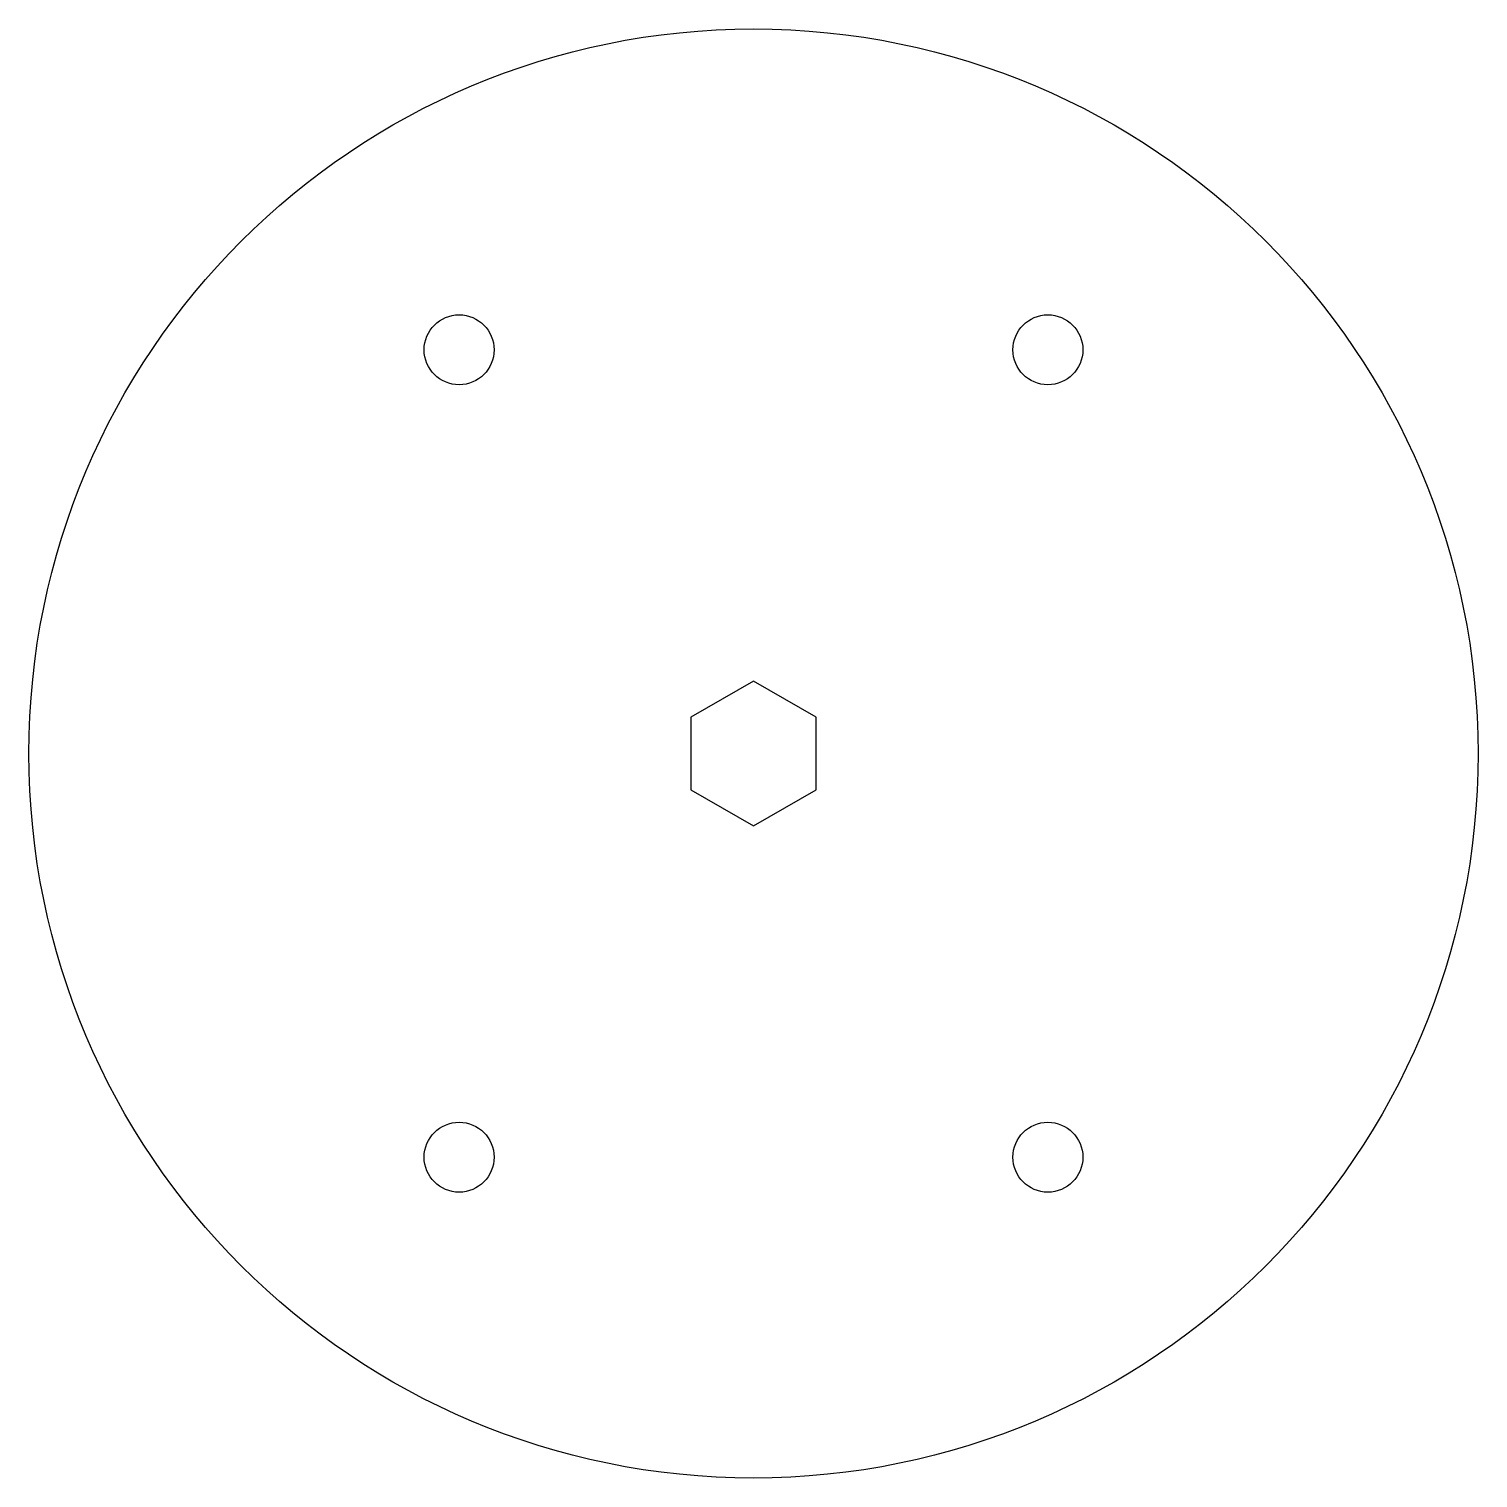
# Model space of a CAD drawing. Header units: millimetres. Extents: x -2.5 to 12, y -13.2 to 1.3.
import ezdxf

# ---------------------------------------------------------------- set-up
doc = ezdxf.new("R2010")
doc.units = ezdxf.units.MM

msp = doc.modelspace()

# ---------------------------------------------------------------- linework, layer by layer
at = {"color": 7, "linetype": 'Continuous', "lineweight": 25}
for p, q in [((4.75, -5.275), (4.122, -5.637)), ((5.378, -5.637), (4.75, -5.275)), ((4.122, -5.637), (4.122, -6.363)), ((5.378, -6.363), (5.378, -5.637)), ((4.122, -6.363), (4.75, -6.725)), ((4.75, -6.725), (5.378, -6.363))]:
    msp.add_line(p, q, dxfattribs=at)
for centre, radius in [((4.75, -6), 7.25), ((1.804, -1.96), 0.35), ((7.696, -1.96), 0.35), ((1.804, -10.04), 0.35), ((7.696, -10.04), 0.35)]:
    msp.add_circle(centre, radius, dxfattribs=at)

doc.saveas('drawing.dxf')
